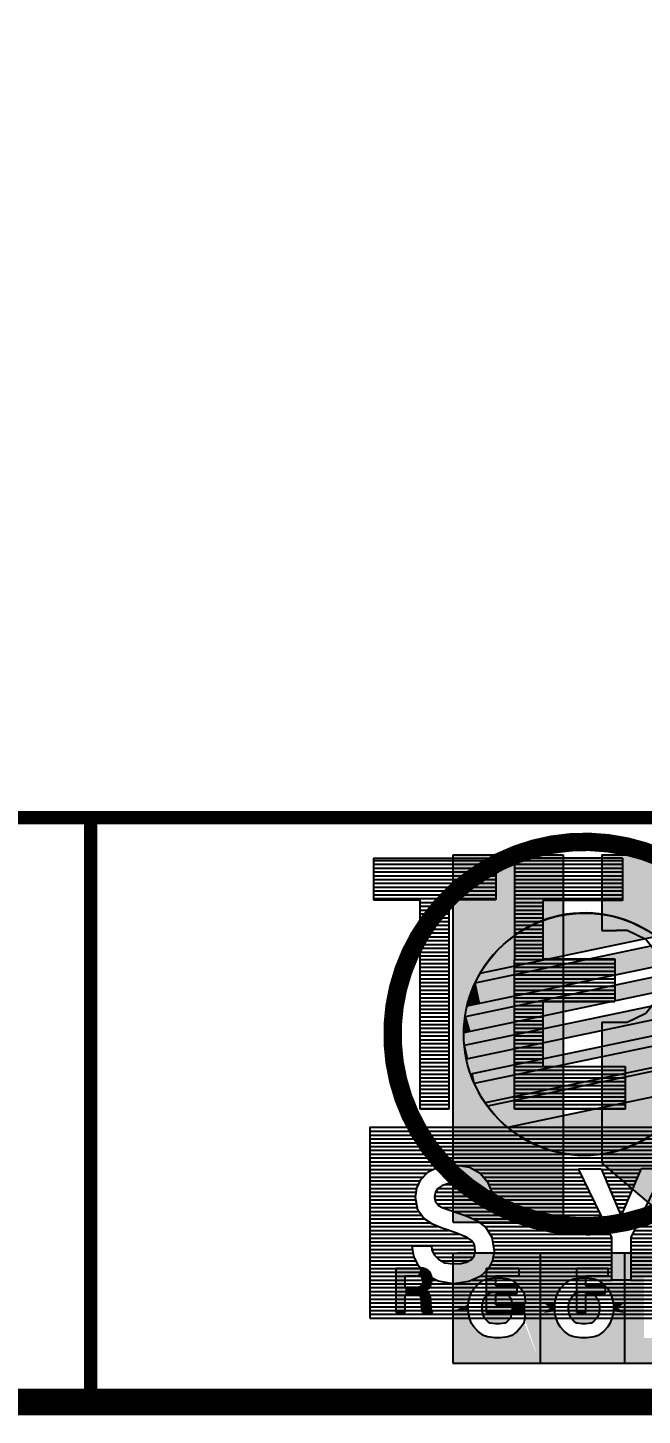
# Model space of a CAD drawing. Header units: inches. Extents: x 1687 to 2128, y 1222 to 1501.
# Drawn here: x 1799.2 to 1823.9, y 1228.3 to 1283.9 of the extents above; entities that cross this region are included whole.
import ezdxf

# ---------------------------------------------------------------- set-up
doc = ezdxf.new("R2010")
doc.units = ezdxf.units.IN
doc.header["$MEASUREMENT"] = 0
doc.header["$PDSIZE"] = -1
for name, color, linetype in [('WLogo Century', 7, 'Continuous'), ('WLogo RAE', 7, 'Continuous'), ('WLogoTSI', 7, 'Continuous')]:
    doc.layers.add(name, color=color, linetype=linetype)
doc.dimstyles.new('General Dimension', dxfattribs={"dimtxt": 3.5, "dimasz": 4, "dimexe": 1, "dimexo": 0.5, "dimgap": 0.09, "dimtad": 0, "dimtih": 1, "dimtoh": 1, "dimdec": 3, "dimzin": 0, "dimdsep": 46, "dimlunit": 5, "dimtxsty": 'Standard', "dimcen": 0.09, "dimadec": 0, "dimazin": 0, "dimtfac": 1, "dimtdec": 3, "dimtofl": 0, "dimtmove": 0, "dimatfit": 3, "dimfxl": 1, "dimtolj": 1, "dimtzin": 0, "dimarcsym": 0})

# ---------------------------------------------------------------- blocks, each defined once
blk = doc.blocks.new('L-C')
at = {"linetype": 'Continuous'}
for p, q in [((0.127, 1.789), (0.1933, 1.789)), ((0.127, 1.7347), (0.127, 1.7494)), ((0.1349, 1.7512), (0.1457, 1.7512)), ((0.148, 1.7514), (0.1515, 1.738)), ((0.149, 1.7517), (0.1529, 1.7385)), ((0.1494, 1.7518), (0.1542, 1.7393)), ((0.1499, 1.752), (0.1554, 1.7403)), ((0.1506, 1.7524), (0.1573, 1.7425)), ((0.1507, 1.7525), (0.159, 1.7451)), ((0.152, 1.7538), (0.1588, 1.7497)), ((0.1529, 1.7557), (0.1577, 1.7542)), ((0.1658, 1.7532), (0.159, 1.7451)), ((0.1674, 1.7511), (0.16, 1.7435)), ((0.168, 1.7506), (0.161, 1.7422)), ((0.1686, 1.7501), (0.1623, 1.7409)), ((0.1699, 1.7494), (0.1631, 1.7402)), ((0.1711, 1.7489), (0.1655, 1.7384)), ((0.1724, 1.7486), (0.1687, 1.7368)), ((0.1735, 1.7484), (0.1715, 1.7359)), ((0.1746, 1.7484), (0.1744, 1.7354)), ((0.1756, 1.7485), (0.1774, 1.7354)), ((0.1767, 1.7487), (0.1803, 1.7358)), ((0.1776, 1.7491), (0.1831, 1.7366)), ((0.1786, 1.7496), (0.1859, 1.7381)), ((0.1795, 1.7503), (0.1885, 1.7401)), ((0.1803, 1.751), (0.1905, 1.7425)), ((0.181, 1.752), (0.1921, 1.7454)), ((0.1815, 1.753), (0.193, 1.7484)), ((0.1819, 1.7546), (0.1932, 1.75)), ((0.127, 1.7347), (0.1297, 1.7347)), ((0.1501, 1.7378), (0.1334, 1.7371)), ((0.127, 1.6534), (0.127, 1.6038)), ((0.127, 1.5184), (0.127, 1.5047))]:
    blk.add_line(p, q, dxfattribs=at)
for p, q in [((0.127, 1.789), (0.127, 1.7753)), ((0.1933, 1.789), (0.1933, 1.7517)), ((0.127, 1.7753), (0.1533, 1.7753)), ((0.1533, 1.7753), (0.1533, 1.7591)), ((0.1646, 1.7753), (0.182, 1.7753)), ((0.1646, 1.7753), (0.1646, 1.7564)), ((0.182, 1.7753), (0.182, 1.7562)), ((0.5811, 1.3288), (0.5065, 1.684)), ((0.5268, 1.687), (0.5068, 1.6828)), ((0.6008, 1.3341), (0.5268, 1.687)), ((0.6187, 1.3411), (0.5459, 1.6878)), ((0.5697, 1.6858), (0.5477, 1.6792)), ((0.6397, 1.3525), (0.5697, 1.6858)), ((0.4697, 1.672), (0.4843, 1.6751)), ((0.5425, 1.3249), (0.4697, 1.672)), ((0.5577, 1.3254), (0.4838, 1.6776)), ((0.653, 1.3614), (0.5855, 1.683)), ((0.62, 1.671), (0.5894, 1.6646)), ((0.6798, 1.3862), (0.62, 1.671)), ((0.6899, 1.3989), (0.6344, 1.6635)), ((0.127, 1.6534), (0.1933, 1.6534)), ((0.1933, 1.6534), (0.1933, 1.6054)), ((0.5037, 1.3296), (0.436, 1.6523)), ((0.5098, 1.3282), (0.4411, 1.6558)), ((0.1383, 1.6397), (0.1554, 1.6397)), ((0.1383, 1.6397), (0.1383, 1.6038)), ((0.1554, 1.6397), (0.1554, 1.608)), ((0.1667, 1.6397), (0.182, 1.6397)), ((0.1667, 1.6397), (0.1667, 1.608)), ((0.182, 1.6397), (0.182, 1.6054)), ((0.4622, 1.3443), (0.4039, 1.622)), ((0.127, 1.6038), (0.1383, 1.6038)), ((0.1667, 1.608), (0.1554, 1.608)), ((0.1933, 1.6054), (0.182, 1.6054)), ((0.127, 1.5184), (0.1933, 1.5184)), ((0.1933, 1.5184), (0.1933, 1.4718)), ((0.127, 1.5047), (0.1554, 1.5047)), ((0.1554, 1.5047), (0.1554, 1.4757)), ((0.1667, 1.5047), (0.1667, 1.4757)), ((0.1667, 1.5047), (0.182, 1.5047)), ((0.182, 1.5047), (0.182, 1.4718)), ((0.1667, 1.4757), (0.1554, 1.4757)), ((0.1933, 1.4718), (0.182, 1.4718))]:
    blk.add_line(p, q)
at = {"const_width": 0.0276}
blk.add_lwpolyline([(0.764, 1.3208, 2.151009), (0.3236, 1.3208, 2.25)], format="xyb", dxfattribs=at)
at = {"linetype": 'Continuous'}
for points in [[(0.1457, 1.7512, 0.04518), (0.1486, 1.7516, 0.23841), (0.1525, 1.7547, 0.123436), (0.1533, 1.7591)], [(0.159, 1.7451, 0.318957), (0.1799, 1.7357, 0.369216), (0.1933, 1.7517, 0.369216)], [(0.1646, 1.7564, 0.398028), (0.1753, 1.7485, 0.408527), (0.182, 1.7562, 0.408527)], [(0.1501, 1.7378, 0.166405), (0.1543, 1.7394, 0.10668), (0.159, 1.7451, 0.10668)]]:
    blk.add_lwpolyline(points, format="xyb", dxfattribs=at)
blk.add_circle((0.5438, 1.5064), 0.1813)
for centre, radius, start, end in [((0.1363, 1.7268), 0.0245, 93.4801, 112.3321), ((0.1525, 1.7547), 1.8e-15, 134.9001, 296.5651), ((0.1753, 1.7485), 3.6e-15, 90, 269.6093), ((0.1336, 1.7326), 0.00442, 93.078, 152.8901), ((0.1799, 1.7357), 4e-16, 90, 260.9199)]:
    blk.add_arc(centre, radius, start, end, dxfattribs=at)
for centre, radius, start, end in [((0.5438, 1.5064), 0.1815, 95.3798, 101.851), ((0.5456, 1.5398), 0.148, 80.598, 89.8628), ((0.5438, 1.5064), 0.1815, 108.9978, 211.8542), ((0.5438, 1.5064), 0.1815, 109.3232, 114.1144), ((0.5438, 1.5064), 0.1815, 65.161, 76.7124), ((0.5442, 1.5064), 0.1811, 321.9612, 61.7409), ((0.5438, 1.5064), 0.1815, 123.4716, 126.4422)]:
    blk.add_arc(centre, radius, start, end)
for points in [[(0.127, 1.789), (0.127, 1.7753), (0.1933, 1.789), (0.182, 1.7753)], [(0.1933, 1.789), (0.1933, 1.7517), (0.182, 1.7753), (0.182, 1.7562)], [(0.1646, 1.7753), (0.1646, 1.7564), (0.1533, 1.7753), (0.1533, 1.7591)], [(0.1349, 1.7512), (0.1334, 1.7371), (0.127, 1.7494), (0.1297, 1.7347)], [(0.1297, 1.7347), (0.127, 1.7347), (0.1297, 1.7347), (0.127, 1.7494)], [(0.1472, 1.7513), (0.1501, 1.7378), (0.1349, 1.7512), (0.1334, 1.7371)], [(0.148, 1.7514), (0.1472, 1.7513), (0.1515, 1.738), (0.1501, 1.7378)], [(0.149, 1.7517), (0.148, 1.7514), (0.1529, 1.7385), (0.1515, 1.738)], [(0.1494, 1.7518), (0.149, 1.7517), (0.1542, 1.7393), (0.1529, 1.7385)], [(0.1499, 1.752), (0.1494, 1.7518), (0.1554, 1.7403), (0.1542, 1.7393)], [(0.1506, 1.7524), (0.1499, 1.752), (0.1573, 1.7425), (0.1554, 1.7403)], [(0.1507, 1.7525), (0.1506, 1.7524), (0.159, 1.7451), (0.1573, 1.7425)], [(0.152, 1.7538), (0.1507, 1.7525), (0.1561, 1.7521), (0.159, 1.7451)], [(0.1529, 1.7557), (0.152, 1.7538), (0.1553, 1.755), (0.1588, 1.7497)], [(0.1533, 1.7591), (0.1529, 1.7557), (0.1533, 1.7591), (0.1553, 1.755)], [(0.1533, 1.7591), (0.159, 1.7451), (0.1646, 1.7564), (0.159, 1.7451)], [(0.1658, 1.7532), (0.1646, 1.7564), (0.159, 1.7451), (0.1646, 1.7564)], [(0.1674, 1.7511), (0.1658, 1.7532), (0.16, 1.7435), (0.159, 1.7451)], [(0.168, 1.7506), (0.1674, 1.7511), (0.161, 1.7422), (0.16, 1.7435)], [(0.1686, 1.7501), (0.168, 1.7506), (0.1623, 1.7409), (0.161, 1.7422)], [(0.1699, 1.7494), (0.1686, 1.7501), (0.1631, 1.7402), (0.1623, 1.7409)], [(0.1711, 1.7489), (0.1699, 1.7494), (0.1655, 1.7384), (0.1631, 1.7402)], [(0.1724, 1.7486), (0.1711, 1.7489), (0.1687, 1.7368), (0.1655, 1.7384)], [(0.1735, 1.7484), (0.1724, 1.7486), (0.1715, 1.7359), (0.1687, 1.7368)], [(0.1746, 1.7484), (0.1735, 1.7484), (0.1744, 1.7354), (0.1715, 1.7359)], [(0.1756, 1.7485), (0.1746, 1.7484), (0.1774, 1.7354), (0.1744, 1.7354)], [(0.1767, 1.7487), (0.1756, 1.7485), (0.1803, 1.7358), (0.1774, 1.7354)], [(0.1776, 1.7491), (0.1767, 1.7487), (0.1831, 1.7366), (0.1803, 1.7358)], [(0.1786, 1.7496), (0.1776, 1.7491), (0.1859, 1.7381), (0.1831, 1.7366)], [(0.1795, 1.7503), (0.1786, 1.7496), (0.1885, 1.7401), (0.1859, 1.7381)], [(0.1803, 1.751), (0.1795, 1.7503), (0.1905, 1.7425), (0.1885, 1.7401)], [(0.181, 1.752), (0.1803, 1.751), (0.1921, 1.7454), (0.1905, 1.7425)], [(0.1921, 1.7454), (0.181, 1.752), (0.193, 1.7484), (0.1815, 1.753)], [(0.1932, 1.75), (0.193, 1.7484), (0.1921, 1.7454), (0.181, 1.752)], [(0.1933, 1.7517), (0.1932, 1.75), (0.1819, 1.7546), (0.1815, 1.753)], [(0.1819, 1.7546), (0.1815, 1.753), (0.1932, 1.75), (0.193, 1.7484)], [(0.182, 1.7562), (0.1819, 1.7546), (0.1933, 1.7517), (0.1932, 1.75)], [(0.1933, 1.6534), (0.182, 1.6397), (0.127, 1.6534), (0.1383, 1.6397)], [(0.1383, 1.6397), (0.1383, 1.6038), (0.127, 1.6534), (0.127, 1.6038)], [(0.1933, 1.6534), (0.1933, 1.6054), (0.182, 1.6397), (0.182, 1.6054)], [(0.1667, 1.6397), (0.1667, 1.608), (0.1554, 1.6397), (0.1554, 1.608)], [(0.1933, 1.5184), (0.182, 1.5047), (0.127, 1.5184), (0.127, 1.5047)], [(0.1933, 1.5184), (0.1933, 1.4718), (0.182, 1.5047), (0.182, 1.4718)], [(0.1667, 1.5047), (0.1667, 1.4757), (0.1554, 1.5047), (0.1554, 1.4757)]]:
    blk.add_solid(points, dxfattribs=at)
for points in [[(0.5168, 1.6849), (0.5068, 1.6828), (0.5166, 1.6858), (0.5065, 1.684)], [(0.5268, 1.687), (0.6008, 1.3341), (0.5068, 1.6828), (0.5808, 1.3299)], [(0.5168, 1.6849), (0.5268, 1.687), (0.5168, 1.6849), (0.5163, 1.6857)], [(0.5607, 1.687), (0.5616, 1.6821), (0.5459, 1.6878), (0.5477, 1.6792)], [(0.5697, 1.6858), (0.6397, 1.3525), (0.5477, 1.6792), (0.6169, 1.3497)], [(0.5616, 1.6821), (0.5697, 1.6858), (0.5616, 1.6821), (0.5608, 1.687)], [(0.4697, 1.672), (0.4843, 1.6751), (0.4697, 1.672), (0.4838, 1.6776)], [(0.4843, 1.6751), (0.5571, 1.328), (0.4697, 1.672), (0.5425, 1.3249)], [(0.6047, 1.6678), (0.5955, 1.6803), (0.5894, 1.6646), (0.5855, 1.683)], [(0.62, 1.671), (0.6798, 1.3862), (0.5894, 1.6646), (0.6491, 1.3798)], [(0.6047, 1.6678), (0.6014, 1.6784), (0.6047, 1.6678), (0.5955, 1.6803)], [(0.6047, 1.6678), (0.6068, 1.6766), (0.6047, 1.6678), (0.6014, 1.6784)], [(0.6047, 1.6678), (0.6126, 1.6743), (0.6047, 1.6678), (0.6068, 1.6766)], [(0.6047, 1.6678), (0.62, 1.671), (0.6047, 1.6678), (0.6126, 1.6743)], [(0.6621, 1.5312), (0.6344, 1.6635), (0.6621, 1.5312), (0.6508, 1.6529)], [(0.436, 1.6523), (0.4416, 1.6535), (0.436, 1.6523), (0.4411, 1.6558)], [(0.4416, 1.6535), (0.5094, 1.3305), (0.436, 1.6523), (0.5037, 1.3296)], [(0.6621, 1.5312), (0.6508, 1.6529), (0.6621, 1.5312), (0.667, 1.6396)], [(0.4331, 1.4831), (0.4039, 1.622), (0.4331, 1.4831), (0.3869, 1.5976)], [(0.6621, 1.5312), (0.667, 1.6396), (0.6621, 1.5312), (0.6803, 1.626)], [(0.6621, 1.5312), (0.6803, 1.626), (0.6621, 1.5312), (0.6937, 1.6087)], [(0.6621, 1.5312), (0.6937, 1.6087), (0.6621, 1.5312), (0.7048, 1.5901)], [(0.4331, 1.4831), (0.3869, 1.5976), (0.4331, 1.4831), (0.3774, 1.5788)], [(0.6621, 1.5312), (0.7048, 1.5901), (0.6621, 1.5312), (0.7119, 1.5747)], [(0.4331, 1.4831), (0.3708, 1.561), (0.4331, 1.4831), (0.3654, 1.5398)], [(0.4331, 1.4831), (0.3774, 1.5788), (0.4331, 1.4831), (0.3708, 1.561)], [(0.6621, 1.5312), (0.7119, 1.5747), (0.6621, 1.5312), (0.718, 1.5572)], [(0.4331, 1.4831), (0.3654, 1.5398), (0.4331, 1.4831), (0.3627, 1.5183)], [(0.6621, 1.5312), (0.718, 1.5572), (0.6621, 1.5312), (0.7214, 1.5436)], [(0.6621, 1.5312), (0.7237, 1.5298), (0.6621, 1.5312), (0.7214, 1.5436)], [(0.4331, 1.4831), (0.3627, 1.5183), (0.4331, 1.4831), (0.3624, 1.5014)], [(0.6621, 1.5312), (0.7222, 1.4729), (0.6621, 1.5312), (0.7249, 1.4944)], [(0.6621, 1.5312), (0.7102, 1.4339), (0.6621, 1.5312), (0.7168, 1.4517)], [(0.6621, 1.5312), (0.7007, 1.4152), (0.6621, 1.5312), (0.7102, 1.4339)], [(0.6621, 1.5312), (0.6899, 1.3989), (0.6621, 1.5312), (0.7007, 1.4152)], [(0.6621, 1.5312), (0.7168, 1.4517), (0.6621, 1.5312), (0.7222, 1.4729)], [(0.6621, 1.5312), (0.7252, 1.5113), (0.6621, 1.5312), (0.7237, 1.5298)], [(0.6621, 1.5312), (0.7249, 1.4944), (0.6621, 1.5312), (0.7252, 1.5113)], [(0.4331, 1.4831), (0.3624, 1.5014), (0.4331, 1.4831), (0.3639, 1.4829)], [(0.4331, 1.4831), (0.3639, 1.4829), (0.4331, 1.4831), (0.3662, 1.4691)], [(0.4331, 1.4831), (0.3696, 1.4555), (0.4331, 1.4831), (0.3662, 1.4691)], [(0.4331, 1.4831), (0.3757, 1.438), (0.4331, 1.4831), (0.3696, 1.4555)], [(0.4331, 1.4831), (0.3828, 1.4226), (0.4331, 1.4831), (0.3757, 1.438)], [(0.4331, 1.4831), (0.3939, 1.4041), (0.4331, 1.4831), (0.3828, 1.4226)], [(0.4331, 1.4831), (0.4073, 1.3868), (0.4331, 1.4831), (0.3939, 1.4041)], [(0.4331, 1.4831), (0.4206, 1.3732), (0.4331, 1.4831), (0.4073, 1.3868)], [(0.4331, 1.4831), (0.4368, 1.3598), (0.4331, 1.4831), (0.4206, 1.3732)], [(0.4331, 1.4831), (0.4622, 1.3443), (0.4331, 1.4831), (0.4368, 1.3598)]]:
    blk.add_solid(points)
blk = doc.blocks.new('L-RAE')
for p, q in [((0.2248, 1.706), (0.0594, 1.706)), ((0.0594, 1.706), (0.0594, 0.3094)), ((0.2704, 1.7056), (0.8204, 1.7056)), ((0.2704, 1.7056), (0.2704, 1.5406)), ((0.8204, 1.7056), (0.8204, 1.5406)), ((0.2248, 1.6988), (0.2248, 1.047)), ((0.1282, 1.6188), (0.1321, 1.6183)), ((0.1321, 1.6183), (0.1342, 1.6183)), ((0.1342, 1.6183), (0.1342, 1.5974)), ((0.1521, 1.6183), (0.15, 1.6183)), ((0.15, 1.6183), (0.15, 1.5974)), ((0.156, 1.6188), (0.1521, 1.6183)), ((0.1207, 1.5993), (0.1248, 1.5982)), ((0.1248, 1.5982), (0.1308, 1.5974)), ((0.1308, 1.5974), (0.1342, 1.5974)), ((0.1534, 1.5974), (0.15, 1.5974)), ((0.1594, 1.5982), (0.1534, 1.5974)), ((0.1636, 1.5993), (0.1594, 1.5982)), ((0.2248, 1.5752), (0.0594, 1.5752)), ((0.8204, 1.5406), (0.2704, 1.5406)), ((0.3587, 1.483), (0.2772, 1.3865)), ((0.5701, 1.483), (0.3587, 1.483)), ((0.5701, 1.483), (0.5701, 1.4607)), ((0.8204, 1.483), (0.7073, 1.483)), ((0.7073, 1.483), (0.7073, 1.4607)), ((0.8204, 1.483), (0.8204, 1.375)), ((0.2248, 1.449), (0.0594, 1.449))]:
    blk.add_line(p, q)
for points in [[(0.1207, 1.5993), (0.1187, 1.6001), (0.1136, 1.6034), (0.1066, 1.6098), (0.1006, 1.6176), (0.0986, 1.6238), (0.0971, 1.6348), (0.0971, 1.6389), (0.0971, 1.6431), (0.0986, 1.654), (0.1006, 1.6602), (0.1066, 1.6681), (0.1136, 1.6745), (0.1187, 1.6778), (0.1251, 1.6803), (0.1317, 1.6822), (0.1368, 1.6829), (0.1421, 1.6829), (0.1474, 1.6829), (0.1526, 1.6822), (0.1591, 1.6803), (0.1655, 1.6778), (0.1707, 1.6745), (0.1776, 1.6681), (0.1836, 1.6602), (0.1856, 1.654), (0.1871, 1.6431), (0.1871, 1.6389), (0.1871, 1.6348), (0.1856, 1.6238), (0.1836, 1.6176), (0.1776, 1.6098), (0.1707, 1.6034), (0.1655, 1.6001), (0.1632, 1.5992)], [(0.1283, 1.6188), (0.1264, 1.62), (0.1221, 1.624), (0.1194, 1.6275), (0.1191, 1.6285), (0.118, 1.6362), (0.118, 1.6417), (0.1191, 1.6494), (0.1194, 1.6504), (0.1221, 1.6539), (0.1264, 1.6579), (0.1283, 1.6591), (0.1318, 1.6605), (0.1359, 1.6616), (0.1383, 1.662), (0.1421, 1.662), (0.146, 1.662), (0.1483, 1.6616), (0.1524, 1.6605), (0.1559, 1.6591), (0.1578, 1.6579), (0.1621, 1.6539), (0.1648, 1.6504), (0.1652, 1.6494), (0.1662, 1.6417), (0.1662, 1.6362), (0.1652, 1.6285), (0.1648, 1.6275), (0.1621, 1.624), (0.1578, 1.62), (0.156, 1.6188)], [(0.5701, 1.4607), (0.5701, 1.445), (0.5837, 1.4168), (0.6081, 1.3973), (0.6387, 1.3903), (0.6692, 1.3973), (0.6937, 1.4168), (0.7073, 1.445), (0.7073, 1.4607)]]:
    blk.add_lwpolyline(points)
for points in [[(0.1776, 1.4803), (0.1707, 1.4739), (0.1655, 1.4706), (0.1591, 1.4681), (0.1526, 1.4663), (0.1474, 1.4655), (0.1421, 1.4655), (0.1368, 1.4655), (0.1317, 1.4663), (0.1251, 1.4681), (0.1187, 1.4706), (0.1136, 1.4739), (0.1066, 1.4803), (0.1006, 1.4882), (0.0986, 1.4944), (0.0971, 1.5053), (0.0971, 1.5095), (0.0971, 1.5136), (0.0986, 1.5246), (0.1006, 1.5308), (0.1066, 1.5386), (0.1136, 1.545), (0.1187, 1.5483), (0.1251, 1.5509), (0.1317, 1.5527), (0.1368, 1.5534), (0.1421, 1.5534), (0.1474, 1.5534), (0.1526, 1.5527), (0.1591, 1.5509), (0.1655, 1.5483), (0.1707, 1.545), (0.1776, 1.5386), (0.1836, 1.5308), (0.1856, 1.5246), (0.1871, 1.5136), (0.1871, 1.5095), (0.1871, 1.5053), (0.1856, 1.4944), (0.1836, 1.4882)], [(0.1621, 1.4945), (0.1578, 1.4906), (0.1559, 1.4893), (0.1524, 1.4879), (0.1483, 1.4868), (0.146, 1.4865), (0.1421, 1.4865), (0.1383, 1.4865), (0.1359, 1.4868), (0.1318, 1.4879), (0.1283, 1.4893), (0.1264, 1.4906), (0.1221, 1.4945), (0.1194, 1.4981), (0.1191, 1.499), (0.118, 1.5067), (0.118, 1.5122), (0.1191, 1.5199), (0.1194, 1.5209), (0.1221, 1.5245), (0.1264, 1.5284), (0.1283, 1.5296), (0.1318, 1.531), (0.1359, 1.5322), (0.1383, 1.5325), (0.1421, 1.5325), (0.146, 1.5325), (0.1483, 1.5322), (0.1524, 1.531), (0.1559, 1.5296), (0.1578, 1.5284), (0.1621, 1.5245), (0.1648, 1.5209), (0.1652, 1.5199), (0.1662, 1.5122), (0.1662, 1.5067), (0.1652, 1.499), (0.1648, 1.4981)]]:
    blk.add_lwpolyline(points, close=True)
for points in [[(0.1006, 1.6602), (0.0986, 1.654), (0.0859, 1.706), (0.0594, 1.706)], [(0.0986, 1.654), (0.0971, 1.6431), (0.0594, 1.706), (0.0594, 1.6642)], [(0.0969, 1.4195), (0.097, 1.3482), (0.0594, 1.706), (0.0594, 1.3157)], [(0.1317, 1.6822), (0.1368, 1.6829), (0.0859, 1.706), (0.1368, 1.706)], [(0.1251, 1.6803), (0.1317, 1.6822), (0.0859, 1.706), (0.1317, 1.6822)], [(0.1251, 1.6803), (0.1187, 1.6778), (0.0859, 1.706), (0.1187, 1.6778)], [(0.1187, 1.6778), (0.1136, 1.6745), (0.0859, 1.706), (0.1136, 1.6745)], [(0.0859, 1.706), (0.1136, 1.6745), (0.1066, 1.6681), (0.0859, 1.706)], [(0.1066, 1.6681), (0.0859, 1.706), (0.1066, 1.6681), (0.1136, 1.6745)], [(0.1066, 1.6681), (0.1006, 1.6602), (0.0859, 1.706), (0.1006, 1.6602)], [(0.1474, 1.6829), (0.1526, 1.6822), (0.1368, 1.706), (0.1685, 1.706)], [(0.1368, 1.6829), (0.1474, 1.6829), (0.1368, 1.706), (0.1474, 1.6829)], [(0.1526, 1.6822), (0.1591, 1.6803), (0.1685, 1.706), (0.2013, 1.706)], [(0.1591, 1.6803), (0.1655, 1.6778), (0.2013, 1.706), (0.2248, 1.706)], [(0.1707, 1.6745), (0.1655, 1.6778), (0.2248, 1.706), (0.1655, 1.6778)], [(0.1707, 1.6745), (0.1776, 1.6681), (0.2248, 1.706), (0.2248, 1.6989)], [(0.2704, 1.7056), (0.2704, 1.5406), (0.8204, 1.7056), (0.8204, 1.5406)], [(0.1776, 1.6681), (0.1836, 1.6602), (0.2248, 1.6989), (0.2248, 1.6753)], [(0.0971, 1.6431), (0.0971, 1.6348), (0.0594, 1.6642), (0.0594, 1.6231)], [(0.1836, 1.6602), (0.1856, 1.654), (0.2248, 1.6753), (0.1856, 1.654)], [(0.1856, 1.654), (0.1871, 1.6431), (0.2248, 1.6753), (0.2248, 1.641)], [(0.1621, 1.6539), (0.1648, 1.6504), (0.118, 1.6362), (0.1191, 1.6285)], [(0.1648, 1.6504), (0.1662, 1.6417), (0.118, 1.6417), (0.118, 1.6362)], [(0.1662, 1.6417), (0.1662, 1.6362), (0.1191, 1.6494), (0.118, 1.6417)], [(0.1191, 1.6285), (0.1194, 1.6275), (0.1578, 1.6579), (0.1194, 1.6275)], [(0.1194, 1.6504), (0.1191, 1.6494), (0.1662, 1.6417), (0.1191, 1.6494)], [(0.1578, 1.6579), (0.1621, 1.6539), (0.1194, 1.6275), (0.1221, 1.624)], [(0.1662, 1.6362), (0.1652, 1.6285), (0.1221, 1.6539), (0.1194, 1.6504)], [(0.1652, 1.6285), (0.1648, 1.6275), (0.1194, 1.6504), (0.1648, 1.6275)], [(0.1559, 1.6591), (0.1578, 1.6579), (0.1221, 1.624), (0.1264, 1.62)], [(0.1648, 1.6275), (0.1621, 1.624), (0.1264, 1.6579), (0.1221, 1.6539)], [(0.1524, 1.6605), (0.1559, 1.6591), (0.1264, 1.62), (0.1282, 1.6188)], [(0.1621, 1.624), (0.1578, 1.62), (0.1283, 1.6591), (0.1264, 1.6579)], [(0.146, 1.662), (0.1524, 1.6605), (0.1283, 1.6188), (0.1321, 1.6183)], [(0.1578, 1.62), (0.156, 1.6188), (0.1318, 1.6605), (0.1283, 1.6591)], [(0.156, 1.6188), (0.1521, 1.6183), (0.1359, 1.6616), (0.1318, 1.6605)], [(0.1321, 1.6183), (0.1342, 1.6183), (0.146, 1.662), (0.1342, 1.6183)], [(0.15, 1.6183), (0.1342, 1.6183), (0.146, 1.662), (0.1383, 1.662)], [(0.1521, 1.6183), (0.15, 1.6183), (0.1383, 1.662), (0.1359, 1.6616)], [(0.1871, 1.6431), (0.1871, 1.6348), (0.2248, 1.641), (0.1871, 1.6348)], [(0.0971, 1.6348), (0.0986, 1.6238), (0.0594, 1.6231), (0.0971, 1.6348)], [(0.0594, 1.6231), (0.0971, 1.6348), (0.0986, 1.6238)], [(0.0986, 1.6238), (0.1006, 1.6176), (0.0594, 1.6231), (0.1006, 1.6176)], [(0.1006, 1.6176), (0.1066, 1.6098), (0.0594, 1.6231), (0.0594, 1.5752)], [(0.1856, 1.6238), (0.1836, 1.6176), (0.2248, 1.641), (0.2248, 1.6143)], [(0.1871, 1.6348), (0.1856, 1.6238), (0.2248, 1.641), (0.1871, 1.6348)], [(0.2248, 1.641), (0.1871, 1.6348), (0.1856, 1.6238), (0.1871, 1.6348)], [(0.1066, 1.6098), (0.1136, 1.6034), (0.0594, 1.5752), (0.1136, 1.6034)], [(0.1136, 1.6034), (0.1187, 1.6001), (0.0594, 1.5752), (0.1187, 1.6001)], [(0.1187, 1.6001), (0.1248, 1.5982), (0.0594, 1.5752), (0.1207, 1.5993)], [(0.1342, 1.6183), (0.1342, 1.5974), (0.15, 1.6183), (0.15, 1.5974)], [(0.1655, 1.6001), (0.1636, 1.5993), (0.2248, 1.5836), (0.1655, 1.6001)], [(0.2248, 1.5836), (0.1655, 1.6001), (0.1636, 1.5993), (0.1655, 1.6001)], [(0.1707, 1.6034), (0.1655, 1.6001), (0.2248, 1.5836), (0.1707, 1.6034)], [(0.2248, 1.5836), (0.1707, 1.6034), (0.1655, 1.6001), (0.1707, 1.6034)], [(0.1776, 1.6098), (0.1707, 1.6034), (0.2248, 1.5836), (0.1707, 1.6034)], [(0.1836, 1.6176), (0.1776, 1.6098), (0.2248, 1.6143), (0.2248, 1.5836)], [(0.1248, 1.5982), (0.1308, 1.5974), (0.0594, 1.5752), (0.1308, 1.5974)], [(0.15, 1.5974), (0.1342, 1.5974), (0.2248, 1.5752), (0.0594, 1.5752)], [(0.1308, 1.5974), (0.1308, 1.5974), (0.0594, 1.5752), (0.1342, 1.5974)], [(0.2248, 1.5852), (0.2248, 1.5624), (0.0594, 1.5814), (0.0594, 1.5628)], [(0.1534, 1.5974), (0.15, 1.5974), (0.2248, 1.5752), (0.15, 1.5974)], [(0.1534, 1.5974), (0.1594, 1.5982), (0.2248, 1.5752), (0.2248, 1.5836)], [(0.1632, 1.5992), (0.1594, 1.5982), (0.2248, 1.5836), (0.1594, 1.5982)], [(0.1007, 1.5308), (0.1067, 1.5386), (0.0594, 1.5624), (0.0594, 1.5699)], [(0.1067, 1.5386), (0.1136, 1.545), (0.0594, 1.5699), (0.1136, 1.545)], [(0.1136, 1.545), (0.1188, 1.5483), (0.0594, 1.5699), (0.0851, 1.5699)], [(0.0972, 1.5136), (0.0987, 1.5246), (0.0594, 1.5317), (0.0594, 1.5624)], [(0.0987, 1.5246), (0.1007, 1.5308), (0.0594, 1.5624), (0.1007, 1.5308)], [(0.1252, 1.5509), (0.1317, 1.5527), (0.0851, 1.5699), (0.1179, 1.5699)], [(0.1188, 1.5483), (0.1252, 1.5509), (0.0851, 1.5699), (0.1252, 1.5509)], [(0.1317, 1.5527), (0.1368, 1.5534), (0.1179, 1.5699), (0.1496, 1.5699)], [(0.1526, 1.5527), (0.1474, 1.5534), (0.1664, 1.5699), (0.1347, 1.5699)], [(0.1368, 1.5534), (0.1421, 1.5534), (0.1347, 1.5699), (0.1474, 1.5534)], [(0.1475, 1.5534), (0.1422, 1.5534), (0.1496, 1.5699), (0.1368, 1.5534)], [(0.1591, 1.5509), (0.1526, 1.5527), (0.1992, 1.5699), (0.1664, 1.5699)], [(0.1655, 1.5483), (0.1591, 1.5509), (0.1992, 1.5699), (0.1591, 1.5509)], [(0.1707, 1.545), (0.1655, 1.5483), (0.2248, 1.5699), (0.1992, 1.5699)], [(0.1776, 1.5386), (0.1707, 1.545), (0.2248, 1.5699), (0.1707, 1.545)], [(0.1836, 1.5308), (0.1776, 1.5386), (0.2248, 1.5624), (0.2248, 1.5699)], [(0.1856, 1.5246), (0.1836, 1.5308), (0.2248, 1.5624), (0.1836, 1.5308)], [(0.1871, 1.5136), (0.1856, 1.5246), (0.2248, 1.5317), (0.2248, 1.5624)], [(0.0972, 1.5053), (0.0972, 1.5136), (0.0594, 1.5051), (0.0594, 1.5317)], [(0.118, 1.5067), (0.1191, 1.499), (0.1652, 1.5199), (0.1662, 1.5122)], [(0.1191, 1.5199), (0.118, 1.5122), (0.1559, 1.4893), (0.1524, 1.4879)], [(0.1648, 1.5209), (0.1652, 1.5199), (0.1191, 1.499), (0.1194, 1.4981)], [(0.1194, 1.5209), (0.1191, 1.5199), (0.1559, 1.4893), (0.1191, 1.5199)], [(0.1621, 1.5245), (0.1648, 1.5209), (0.1194, 1.4981), (0.1221, 1.4945)], [(0.1221, 1.5245), (0.1194, 1.5209), (0.1524, 1.4879), (0.1483, 1.4868)], [(0.1283, 1.5296), (0.1221, 1.5245), (0.1483, 1.4868), (0.146, 1.4865)], [(0.1578, 1.5284), (0.1621, 1.5245), (0.1221, 1.4945), (0.1264, 1.4906)], [(0.1559, 1.5296), (0.1578, 1.5284), (0.1264, 1.4906), (0.1283, 1.4893)], [(0.1283, 1.5296), (0.1359, 1.5322), (0.1383, 1.4865), (0.146, 1.4865)], [(0.1524, 1.531), (0.1559, 1.5296), (0.1283, 1.4893), (0.1318, 1.4879)], [(0.146, 1.5325), (0.1524, 1.531), (0.1318, 1.4879), (0.1359, 1.4868)], [(0.1383, 1.5325), (0.146, 1.5325), (0.1359, 1.4868), (0.1383, 1.4865)], [(0.1359, 1.5322), (0.1383, 1.5325), (0.146, 1.4865), (0.1383, 1.5325)], [(0.1871, 1.5053), (0.1871, 1.5136), (0.2248, 1.5051), (0.2248, 1.5317)], [(0.0972, 1.5136), (0.0972, 1.5053), (0.0594, 1.5139), (0.0594, 1.4872)], [(0.0972, 1.5053), (0.0987, 1.4944), (0.0594, 1.4872), (0.0594, 1.4565)], [(0.1662, 1.5122), (0.1662, 1.5067), (0.118, 1.5122), (0.118, 1.5067)], [(0.1662, 1.5067), (0.1652, 1.499), (0.118, 1.5067), (0.1652, 1.499)], [(0.1652, 1.499), (0.1621, 1.4945), (0.118, 1.5067), (0.1621, 1.4945)], [(0.1621, 1.4945), (0.1578, 1.4906), (0.118, 1.5067), (0.1578, 1.4906)], [(0.1578, 1.4906), (0.1559, 1.4893), (0.118, 1.5067), (0.1559, 1.4893)], [(0.1871, 1.5053), (0.1856, 1.4944), (0.2248, 1.4872), (0.2248, 1.4565)], [(0.1871, 1.5136), (0.1871, 1.5053), (0.2248, 1.5139), (0.2248, 1.4872)], [(0.0987, 1.4944), (0.1007, 1.4882), (0.0594, 1.4565), (0.1007, 1.4882)], [(0.1007, 1.4882), (0.1067, 1.4803), (0.0594, 1.4565), (0.0594, 1.449)], [(0.1067, 1.4803), (0.1136, 1.4739), (0.0594, 1.449), (0.1136, 1.4739)], [(0.1776, 1.4803), (0.1707, 1.4739), (0.2248, 1.449), (0.1707, 1.4739)], [(0.1836, 1.4882), (0.1776, 1.4803), (0.2248, 1.4565), (0.2248, 1.449)], [(0.1856, 1.4944), (0.1836, 1.4882), (0.2248, 1.4565), (0.1836, 1.4882)], [(0.3587, 1.483), (0.2772, 1.3865), (0.5701, 1.483), (0.5701, 1.445)], [(0.7073, 1.483), (0.7073, 1.445), (0.8204, 1.483), (0.8204, 1.375)], [(0.1136, 1.4739), (0.1188, 1.4706), (0.0594, 1.449), (0.0851, 1.449)], [(0.1188, 1.4706), (0.1252, 1.4681), (0.0851, 1.449), (0.1252, 1.4681)], [(0.1252, 1.4681), (0.1317, 1.4663), (0.0851, 1.449), (0.1179, 1.449)], [(0.1317, 1.4663), (0.1368, 1.4655), (0.1179, 1.449), (0.1496, 1.449)], [(0.1526, 1.4663), (0.1474, 1.4655), (0.1664, 1.449), (0.1347, 1.449)], [(0.1368, 1.4655), (0.1421, 1.4655), (0.1347, 1.449), (0.1474, 1.4655)], [(0.1475, 1.4655), (0.1422, 1.4655), (0.1496, 1.449), (0.1368, 1.4655)], [(0.1591, 1.4681), (0.1526, 1.4663), (0.1992, 1.449), (0.1664, 1.449)], [(0.1655, 1.4706), (0.1591, 1.4681), (0.1992, 1.449), (0.1591, 1.4681)], [(0.1707, 1.4739), (0.1655, 1.4706), (0.2248, 1.449), (0.1992, 1.449)], [(0.0969, 1.4195), (0.1873, 1.4195), (0.0594, 1.449), (0.2248, 1.4489)], [(0.1873, 1.4195), (0.1873, 1.3716), (0.2248, 1.4489), (0.2248, 1.3777)], [(0.2772, 1.3865), (0.4518, 1.3382), (0.5701, 1.445), (0.4518, 1.3382)], [(0.5701, 1.445), (0.5837, 1.4168), (0.4518, 1.3382), (0.4549, 1.3237)], [(0.7073, 1.445), (0.6937, 1.4168), (0.8204, 1.375), (0.8122, 1.3406)]]:
    blk.add_solid(points)
blk = doc.blocks.new('*X3')
at = {"color": 0}
for p, q in [((0.9062, 7.65), (2.8438, 7.65)), ((0.9062, 7.6437), (2.8438, 7.6437)), ((0.9062, 7.6375), (2.8438, 7.6375)), ((0.9062, 7.6312), (2.8438, 7.6312)), ((0.9062, 7.625), (2.8438, 7.625)), ((0.9062, 7.6188), (2.8438, 7.6188)), ((0.9062, 7.6125), (2.8438, 7.6125)), ((0.9062, 7.6063), (2.8438, 7.6063)), ((0.9062, 7.6), (2.8438, 7.6)), ((0.9062, 7.5938), (1.0334, 7.5938)), ((0.9062, 7.5875), (1.0106, 7.5875)), ((0.9062, 7.5812), (1, 7.5812)), ((0.9062, 7.575), (0.9941, 7.575)), ((1.0531, 7.5938), (1.582, 7.5938)), ((1.076, 7.5875), (1.249, 7.5875)), ((1.0871, 7.5812), (1.252, 7.5812)), ((1.0924, 7.575), (1.255, 7.575)), ((1.2859, 7.5875), (1.351, 7.5875)), ((1.2886, 7.5812), (1.3484, 7.5812)), ((1.2912, 7.575), (1.3457, 7.575)), ((0.9062, 7.5687), (0.9891, 7.5687)), ((0.9062, 7.5625), (0.9862, 7.5625)), ((0.9062, 7.5563), (0.9834, 7.5563)), ((0.9062, 7.55), (0.9823, 7.55)), ((1.0143, 7.55), (1.0729, 7.55)), ((1.0183, 7.5563), (1.0684, 7.5563)), ((1.0297, 7.5625), (1.0591, 7.5625)), ((1.0977, 7.5687), (1.258, 7.5687)), ((1.101, 7.5625), (1.261, 7.5625)), ((1.1035, 7.5563), (1.264, 7.5563)), ((1.1057, 7.55), (1.2671, 7.55)), ((1.2938, 7.5687), (1.3431, 7.5687)), ((1.2964, 7.5625), (1.3404, 7.5625)), ((1.2991, 7.5563), (1.3377, 7.5563)), ((1.3017, 7.55), (1.3351, 7.55)), ((0.9062, 7.5438), (0.9813, 7.5438)), ((0.9062, 7.5375), (0.9816, 7.5375)), ((0.9062, 7.5312), (0.9827, 7.5312)), ((1.0125, 7.5438), (1.0746, 7.5438)), ((1.0129, 7.5375), (1.076, 7.5375)), ((1.0161, 7.5312), (1.2761, 7.5312)), ((1.1065, 7.5438), (1.2701, 7.5438)), ((1.1073, 7.5375), (1.2731, 7.5375)), ((1.3043, 7.5438), (1.3324, 7.5438)), ((1.3069, 7.5375), (1.3298, 7.5375)), ((1.3096, 7.5312), (1.3271, 7.5312)), ((0.9062, 7.525), (0.9839, 7.525)), ((0.9062, 7.5187), (0.986, 7.5187)), ((0.9062, 7.5125), (0.9906, 7.5125)), ((0.9062, 7.5062), (0.9958, 7.5062)), ((1.0248, 7.525), (1.2791, 7.525)), ((1.0422, 7.5187), (1.2821, 7.5187)), ((1.0601, 7.5125), (1.2852, 7.5125)), ((1.0755, 7.5062), (1.2882, 7.5062)), ((1.3122, 7.525), (1.3244, 7.525)), ((1.3148, 7.5187), (1.3218, 7.5187)), ((1.3175, 7.5125), (1.3191, 7.5125)), ((1.3488, 7.5062), (1.5444, 7.5062)), ((1.3519, 7.5125), (1.5392, 7.5125)), ((0.9062, 7.5), (1.0052, 7.5)), ((0.9062, 7.4938), (1.018, 7.4938)), ((0.9062, 7.4875), (1.0352, 7.4875)), ((0.9062, 7.4813), (1.0528, 7.4813)), ((1.0864, 7.5), (1.2912, 7.5)), ((1.0947, 7.4938), (1.2942, 7.4938)), ((1.0995, 7.4875), (1.2972, 7.4875)), ((1.1034, 7.4813), (1.3002, 7.4813)), ((1.3367, 7.4813), (1.6013, 7.4813)), ((1.3398, 7.4875), (1.5837, 7.4875)), ((1.3428, 7.4938), (1.5665, 7.4938)), ((1.3458, 7.5), (1.5538, 7.5)), ((0.9062, 7.475), (1.0674, 7.475)), ((0.9062, 7.4688), (1.0744, 7.4688)), ((0.9062, 7.4625), (1.0778, 7.4625)), ((1.1066, 7.475), (1.3029, 7.475)), ((1.1076, 7.4688), (1.3029, 7.4688)), ((1.1087, 7.4625), (1.3029, 7.4625)), ((1.3341, 7.475), (1.6159, 7.475)), ((1.3341, 7.4688), (1.623, 7.4688)), ((1.3341, 7.4625), (1.6263, 7.4625)), ((0.9062, 7.4562), (0.9767, 7.4562)), ((0.9062, 7.45), (0.9777, 7.45)), ((0.9062, 7.4437), (0.9792, 7.4437)), ((0.9062, 7.4375), (0.9821, 7.4375)), ((1.0079, 7.4562), (1.0785, 7.4562)), ((1.0107, 7.45), (1.078, 7.45)), ((1.0153, 7.4437), (1.0757, 7.4437)), ((1.0236, 7.4375), (1.0685, 7.4375)), ((1.1072, 7.4375), (1.3029, 7.4375)), ((1.1085, 7.4437), (1.3029, 7.4437)), ((1.1097, 7.4562), (1.3029, 7.4562)), ((1.1097, 7.45), (1.3029, 7.45)), ((1.3341, 7.4562), (1.5253, 7.4562)), ((1.3341, 7.45), (1.5263, 7.45)), ((1.3341, 7.4437), (1.5278, 7.4437)), ((1.3341, 7.4375), (1.5307, 7.4375)), ((0.9062, 7.4313), (0.985, 7.4313)), ((0.9062, 7.425), (0.9897, 7.425)), ((0.9062, 7.4188), (0.9952, 7.4188)), ((1.0944, 7.4188), (1.3029, 7.4188)), ((1.1006, 7.425), (1.3029, 7.425)), ((1.1039, 7.4313), (1.3029, 7.4313)), ((1.3341, 7.4313), (1.5336, 7.4313)), ((1.3341, 7.425), (1.5382, 7.425)), ((1.3341, 7.4188), (1.5438, 7.4188)), ((0.9062, 7.4125), (1.0026, 7.4125)), ((0.9062, 7.4062), (1.0143, 7.4062)), ((0.9062, 7.4), (2.8438, 7.4)), ((0.9062, 7.3937), (2.8438, 7.3937)), ((1.0742, 7.4062), (1.3029, 7.4062)), ((1.0877, 7.4125), (1.3029, 7.4125)), ((1.3341, 7.4125), (1.5512, 7.4125)), ((1.3341, 7.4062), (1.5629, 7.4062)), ((0.9062, 7.3875), (2.8438, 7.3875)), ((0.9062, 7.3812), (2.8438, 7.3812)), ((0.9062, 7.375), (2.8438, 7.375)), ((0.9062, 7.3688), (2.8438, 7.3688)), ((0.9062, 7.3625), (2.8438, 7.3625)), ((0.9062, 7.3563), (2.8438, 7.3563)), ((0.9062, 7.35), (2.8438, 7.35))]:
    blk.add_line(p, q, dxfattribs=at)
blk = doc.blocks.new('*X4')
at = {"color": 0}
for p, q in [((0.9124, 8.0938), (1.1128, 8.0938)), ((0.9124, 8.0875), (1.1128, 8.0875)), ((0.9124, 8.0813), (1.1128, 8.0813)), ((0.9124, 8.075), (1.1128, 8.075)), ((0.9124, 8.0687), (1.1128, 8.0687)), ((0.9124, 8.0625), (1.1128, 8.0625)), ((0.9124, 8.0563), (1.1128, 8.0563)), ((0.9124, 8.05), (1.1128, 8.05)), ((0.9124, 8.0438), (1.1128, 8.0438)), ((0.9124, 8.0375), (1.1128, 8.0375)), ((0.9124, 8.0312), (1.1128, 8.0312)), ((0.9886, 8.025), (1.0358, 8.025)), ((0.9886, 8.0188), (1.0358, 8.0188)), ((0.9886, 8.0125), (1.0358, 8.0125)), ((0.9886, 8.0062), (1.0358, 8.0062)), ((0.9886, 8), (1.0358, 8)), ((0.9886, 7.9938), (1.0358, 7.9938)), ((0.9886, 7.9875), (1.0358, 7.9875)), ((0.9886, 7.9813), (1.0358, 7.9813)), ((0.9886, 7.975), (1.0358, 7.975)), ((0.9886, 7.9688), (1.0358, 7.9688)), ((0.9886, 7.9625), (1.0358, 7.9625)), ((0.9886, 7.9562), (1.0358, 7.9562)), ((0.9886, 7.95), (1.0358, 7.95)), ((0.9886, 7.9437), (1.0358, 7.9437)), ((0.9886, 7.9375), (1.0358, 7.9375)), ((0.9886, 7.9313), (1.0358, 7.9313)), ((0.9886, 7.925), (1.0358, 7.925)), ((0.9886, 7.9188), (1.0358, 7.9188)), ((0.9886, 7.9125), (1.0358, 7.9125)), ((0.9886, 7.9062), (1.0358, 7.9062)), ((0.9886, 7.9), (1.0358, 7.9)), ((0.9886, 7.8937), (1.0358, 7.8937)), ((0.9886, 7.8875), (1.0358, 7.8875)), ((0.9886, 7.8812), (1.0358, 7.8812)), ((0.9886, 7.875), (1.0358, 7.875)), ((0.9886, 7.8688), (1.0358, 7.8688)), ((0.9886, 7.8625), (1.0358, 7.8625)), ((0.9886, 7.8563), (1.0358, 7.8563)), ((0.9886, 7.85), (1.0358, 7.85)), ((0.9886, 7.8438), (1.0358, 7.8438)), ((0.9886, 7.8375), (1.0358, 7.8375)), ((0.9886, 7.8312), (1.0358, 7.8312)), ((0.9886, 7.825), (1.0358, 7.825)), ((0.9886, 7.8187), (1.0358, 7.8187)), ((0.9886, 7.8125), (1.0358, 7.8125)), ((0.9886, 7.8063), (1.0358, 7.8063)), ((0.9886, 7.8), (1.0358, 7.8)), ((0.9886, 7.7938), (1.0358, 7.7938)), ((0.9886, 7.7875), (1.0358, 7.7875)), ((0.9886, 7.7812), (1.0358, 7.7812)), ((0.9886, 7.775), (1.0358, 7.775)), ((0.9886, 7.7687), (1.0358, 7.7687)), ((0.9886, 7.7625), (1.0358, 7.7625)), ((0.9886, 7.7562), (1.0358, 7.7562)), ((0.9886, 7.75), (1.0358, 7.75)), ((0.9886, 7.7438), (1.0358, 7.7438)), ((0.9886, 7.7375), (1.0358, 7.7375)), ((0.9886, 7.7313), (1.0358, 7.7313)), ((0.9886, 7.725), (1.0358, 7.725)), ((0.9886, 7.7188), (1.0358, 7.7188)), ((0.9886, 7.7125), (1.0358, 7.7125)), ((0.9886, 7.7062), (1.0358, 7.7062)), ((0.9886, 7.7), (1.0358, 7.7)), ((0.9886, 7.6937), (1.0358, 7.6937)), ((0.9886, 7.6875), (1.0358, 7.6875))]:
    blk.add_line(p, q, dxfattribs=at)
blk = doc.blocks.new('*X5')
at = {"color": 0}
for p, q in [((1.1435, 8.0938), (1.3203, 8.0938)), ((1.1435, 8.0875), (1.3203, 8.0875)), ((1.1435, 8.0813), (1.3203, 8.0813)), ((1.1435, 8.075), (1.3203, 8.075)), ((1.1435, 8.0687), (1.3203, 8.0687)), ((1.1435, 8.0625), (1.3203, 8.0625)), ((1.1435, 8.0563), (1.3203, 8.0563)), ((1.1435, 8.05), (1.3203, 8.05)), ((1.1435, 8.0438), (1.3203, 8.0438)), ((1.1435, 8.0375), (1.3203, 8.0375)), ((1.1435, 8.0312), (1.3203, 8.0312)), ((1.1435, 8.025), (1.1898, 8.025)), ((1.1435, 8.0188), (1.1898, 8.0188)), ((1.1435, 8.0125), (1.1898, 8.0125)), ((1.1435, 8.0062), (1.1898, 8.0062)), ((1.1435, 8), (1.1898, 8)), ((1.1435, 7.9938), (1.1898, 7.9938)), ((1.1435, 7.9875), (1.1898, 7.9875)), ((1.1435, 7.9813), (1.1898, 7.9813)), ((1.1435, 7.975), (1.1898, 7.975)), ((1.1435, 7.9688), (1.1898, 7.9688)), ((1.1435, 7.9625), (1.1898, 7.9625)), ((1.1435, 7.9562), (1.1898, 7.9562)), ((1.1435, 7.95), (1.1898, 7.95)), ((1.1435, 7.9437), (1.1898, 7.9437)), ((1.1435, 7.9375), (1.1898, 7.9375)), ((1.1435, 7.9313), (1.3077, 7.9313)), ((1.1435, 7.925), (1.3077, 7.925)), ((1.1435, 7.9188), (1.3077, 7.9188)), ((1.1435, 7.9125), (1.3077, 7.9125)), ((1.1435, 7.9062), (1.3077, 7.9062)), ((1.1435, 7.9), (1.3077, 7.9)), ((1.1435, 7.8937), (1.3077, 7.8937)), ((1.1435, 7.8875), (1.3077, 7.8875)), ((1.1435, 7.8812), (1.3077, 7.8812)), ((1.1435, 7.875), (1.3077, 7.875)), ((1.1435, 7.8688), (1.3077, 7.8688)), ((1.1435, 7.8625), (1.3077, 7.8625)), ((1.1435, 7.8563), (1.1898, 7.8563)), ((1.1435, 7.85), (1.1898, 7.85)), ((1.1435, 7.8438), (1.1898, 7.8438)), ((1.1435, 7.8375), (1.1898, 7.8375)), ((1.1435, 7.8312), (1.1898, 7.8312)), ((1.1435, 7.825), (1.1898, 7.825)), ((1.1435, 7.8187), (1.1898, 7.8187)), ((1.1435, 7.8125), (1.1898, 7.8125)), ((1.1435, 7.8063), (1.1898, 7.8063)), ((1.1435, 7.8), (1.1898, 7.8)), ((1.1435, 7.7938), (1.1898, 7.7938)), ((1.1435, 7.7875), (1.1898, 7.7875)), ((1.1435, 7.7812), (1.1898, 7.7812)), ((1.1435, 7.775), (1.1898, 7.775)), ((1.1435, 7.7687), (1.1898, 7.7687)), ((1.1435, 7.7625), (1.1898, 7.7625)), ((1.1435, 7.7562), (1.325, 7.7562)), ((1.1435, 7.75), (1.325, 7.75)), ((1.1435, 7.7438), (1.325, 7.7438)), ((1.1435, 7.7375), (1.325, 7.7375)), ((1.1435, 7.7313), (1.325, 7.7313)), ((1.1435, 7.725), (1.325, 7.725)), ((1.1435, 7.7188), (1.325, 7.7188)), ((1.1435, 7.7125), (1.325, 7.7125)), ((1.1435, 7.7062), (1.325, 7.7062)), ((1.1435, 7.7), (1.325, 7.7)), ((1.1435, 7.6937), (1.325, 7.6937)), ((1.1435, 7.6875), (1.325, 7.6875))]:
    blk.add_line(p, q, dxfattribs=at)
blk = doc.blocks.new('L-T')
for p, q in [((0.862, 1.9679), (0.7937, 1.9679)), ((0.7937, 1.9679), (0.7937, 1.8917)), ((0.862, 1.9679), (0.862, 1.7675)), ((0.1791, 1.8812), (0.1939, 1.8944)), ((0.1939, 1.8944), (0.2101, 1.9018)), ((0.2101, 1.9018), (0.2271, 1.9046)), ((0.2271, 1.9046), (0.2271, 1.8733)), ((0.2719, 1.8858), (0.2854, 1.8956)), ((0.2854, 1.8956), (0.3061, 1.8994)), ((0.3061, 1.8994), (0.3212, 1.8969)), ((0.3212, 1.8969), (0.3354, 1.8903)), ((0.3354, 1.8903), (0.348, 1.8785)), ((0.4511, 1.8917), (0.7937, 1.8917)), ((0.4511, 1.8445), (0.4511, 1.8917)), ((0.1689, 1.8621), (0.1791, 1.8812)), ((0.2118, 1.8682), (0.2044, 1.8611)), ((0.2198, 1.8723), (0.2118, 1.8682)), ((0.2271, 1.8733), (0.2198, 1.8723)), ((0.2562, 1.857), (0.2624, 1.8716)), ((0.2624, 1.8716), (0.2719, 1.8858)), ((0.2984, 1.8665), (0.293, 1.8615)), ((0.3061, 1.8683), (0.2984, 1.8665)), ((0.3135, 1.8668), (0.3061, 1.8683)), ((0.3206, 1.8625), (0.3135, 1.8668)), ((0.348, 1.8785), (0.3568, 1.8603)), ((0.1648, 1.837), (0.1689, 1.8621)), ((0.1993, 1.851), (0.1976, 1.837)), ((0.2044, 1.8611), (0.1993, 1.851)), ((0.2482, 1.8332), (0.2562, 1.857)), ((0.2898, 1.8556), (0.2814, 1.8323)), ((0.293, 1.8615), (0.2898, 1.8556)), ((0.3252, 1.8561), (0.3206, 1.8625)), ((0.3286, 1.8469), (0.3252, 1.8561)), ((0.3297, 1.8357), (0.3286, 1.8469)), ((0.3568, 1.8603), (0.3599, 1.8358)), ((0.7937, 1.8445), (0.4511, 1.8445)), ((0.7937, 1.7675), (0.7937, 1.8445)), ((0.1684, 1.812), (0.1648, 1.837)), ((0.1976, 1.837), (0.1982, 1.8244)), ((0.1982, 1.8244), (0.2003, 1.8154)), ((0.2407, 1.8144), (0.2482, 1.8332)), ((0.2814, 1.8323), (0.2759, 1.8164)), ((0.3217, 1.8124), (0.3272, 1.8212)), ((0.3272, 1.8212), (0.3297, 1.8357)), ((0.3599, 1.8358), (0.3559, 1.8108)), ((0.1769, 1.793), (0.1684, 1.812)), ((0.2003, 1.8154), (0.2043, 1.8077)), ((0.2043, 1.8077), (0.2101, 1.8033)), ((0.2101, 1.8033), (0.2181, 1.8015)), ((0.2181, 1.8015), (0.2284, 1.8027)), ((0.2284, 1.8027), (0.2356, 1.8072)), ((0.2356, 1.8072), (0.2407, 1.8144)), ((0.2684, 1.7988), (0.2571, 1.7837)), ((0.2759, 1.8164), (0.2684, 1.7988)), ((0.3017, 1.8042), (0.3141, 1.807)), ((0.3017, 1.8038), (0.3017, 1.8042)), ((0.3017, 1.8038), (0.3017, 1.7729)), ((0.3141, 1.807), (0.3217, 1.8124)), ((0.3559, 1.8108), (0.346, 1.7932)), ((0.1886, 1.7804), (0.1769, 1.793)), ((0.2029, 1.7728), (0.1886, 1.7804)), ((0.2412, 1.774), (0.2178, 1.7701)), ((0.2571, 1.7837), (0.2412, 1.774)), ((0.3161, 1.7748), (0.3017, 1.7729)), ((0.3318, 1.7811), (0.3161, 1.7748)), ((0.346, 1.7932), (0.3318, 1.7811)), ((0.2178, 1.7701), (0.2029, 1.7728)), ((0.862, 1.7675), (0.7937, 1.7675)), ((0.4511, 1.7369), (0.6954, 1.7369)), ((0.4511, 1.5553), (0.4511, 1.7369)), ((0.862, 1.7369), (0.6954, 1.7369)), ((0.862, 1.56), (0.862, 1.7369)), ((0.6271, 1.6905), (0.521, 1.6905)), ((0.521, 1.6905), (0.521, 1.5553)), ((0.6271, 1.5726), (0.6271, 1.6905)), ((0.7929, 1.6905), (0.697, 1.6905)), ((0.697, 1.6905), (0.697, 1.5726)), ((0.7929, 1.56), (0.7929, 1.6905)), ((0.2405, 1.5774), (0.3532, 1.6318)), ((0.3532, 1.6318), (0.3532, 1.5948)), ((0.3532, 1.5948), (0.2753, 1.562)), ((0.1709, 1.5774), (0.2405, 1.5774)), ((0.1709, 1.5462), (0.1709, 1.5774)), ((0.697, 1.5726), (0.6271, 1.5726)), ((0.2753, 1.562), (0.3534, 1.5288)), ((0.521, 1.5553), (0.4511, 1.5553)), ((0.862, 1.56), (0.7929, 1.56)), ((0.2404, 1.5462), (0.1709, 1.5462)), ((0.3534, 1.4916), (0.2404, 1.5462)), ((0.3534, 1.5288), (0.3534, 1.4916))]:
    blk.add_line(p, q)
blk.add_lwpolyline([(0.1085, 1.9741), (0.1085, 0.0366), (0.421, 0.0366), (0.421, 1.9741), (0.1085, 1.9741)])
at = {"rotation": 270}
for name in ['*X3', '*X4', '*X5']:
    blk.add_blockref(name, (-7.2353, 2.8803), dxfattribs=at)
blk = doc.blocks.new('*D43')
at = {"color": 0, "linetype": 'Continuous', "lineweight": -2}
for p, q in [((1838.262, 1285.364), (1838.262, 1278.785)), ((1839.512, 1284.864), (1839.512, 1278.785)), ((1834.262, 1279.785), (1830.262, 1279.785)), ((1843.512, 1279.785), (1847.512, 1279.785))]:
    blk.add_line(p, q, dxfattribs=at)
at = {"color": 0, "linetype": 'Continuous'}
for points in [[(1834.262, 1280.452), (1834.262, 1279.119), (1838.262, 1279.785)], [(1843.512, 1280.452), (1843.512, 1279.119), (1839.512, 1279.785)]]:
    blk.add_solid(points, dxfattribs=at)
at = {"layer": 'Defpoints', "color": 0, "linetype": 'Continuous'}
for p in [(1838.262, 1285.864), (1839.512, 1285.364), (1838.262, 1279.785)]:
    blk.add_point(p, dxfattribs=at)
at = {"color": 0, "linetype": 'Continuous', "insert": (1827.838, 1279.785), "char_height": 3.5, "attachment_point": 5}
blk.add_mtext('\\A1;1{\\H1x;\\S1/4;}', dxfattribs=at)

msp = doc.modelspace()

# ---------------------------------------------------------------- linework, layer by layer
at = {"color": 0, "linetype": 'Continuous', "lineweight": 20}
msp.add_line((1801.7647, 1228.7897), (1801.7647, 1252.2228), dxfattribs=at)
for points, const_width in [([(1694.6422, 1228.7897), (2123.1322, 1228.7897), (2123.1322, 1496.596), (1694.6422, 1496.596), (1694.6422, 1228.7897)], 1.0712), ([(1802.398, 1252.2228), (1694.6422, 1252.2228)], 0.5356), ([(2123.1322, 1252.2228), (1801.7647, 1252.2228), (1801.7647, 1228.7897)], 0.5356)]:
    msp.add_lwpolyline(points, dxfattribs=dict(at, const_width=const_width))

# ---------------------------------------------------------------- block references
at = {"layer": 'WLogo Century', "color": 0, "linetype": 'Continuous', "lineweight": 20, "xscale": 26.78062499999987, "yscale": 26.78062499999987, "zscale": 26.78062499999987, "rotation": 90}
msp.add_blockref('L-C', (1861.9329, 1228.9773), dxfattribs=at)
at = {"layer": 'WLogo RAE', "color": 0, "linetype": 'Continuous', "lineweight": 20, "xscale": 26.78062499999987, "yscale": 26.78062499999987, "zscale": 26.78062499999987, "rotation": 90}
msp.add_blockref('L-RAE', (1861.9848, 1228.7548), dxfattribs=at)
at = {"layer": 'WLogoTSI', "color": 0, "linetype": 'Continuous', "lineweight": 20, "xscale": 24.4737914456432, "yscale": 24.4737914456432, "zscale": 24.4737914456432, "rotation": 90}
msp.add_blockref('L-T', (1861.2811, 1229.4959), dxfattribs=at)

# ---------------------------------------------------------------- dimensions: what is measured, and where the dimension line sits
at = {"color": 0, "linetype": 'Continuous'}
dim = msp.add_linear_dim(base=(1838.2618, 1279.7854), p1=(1839.5118, 1285.3642), p2=(1838.2618, 1285.8642), dimstyle='General Dimension', dxfattribs=at)
dim.commit()
dim.dimension.update_dxf_attribs({"geometry": '*D43', "text_midpoint": (1827.8385, 1279.7854)})

doc.saveas('drawing.dxf')
